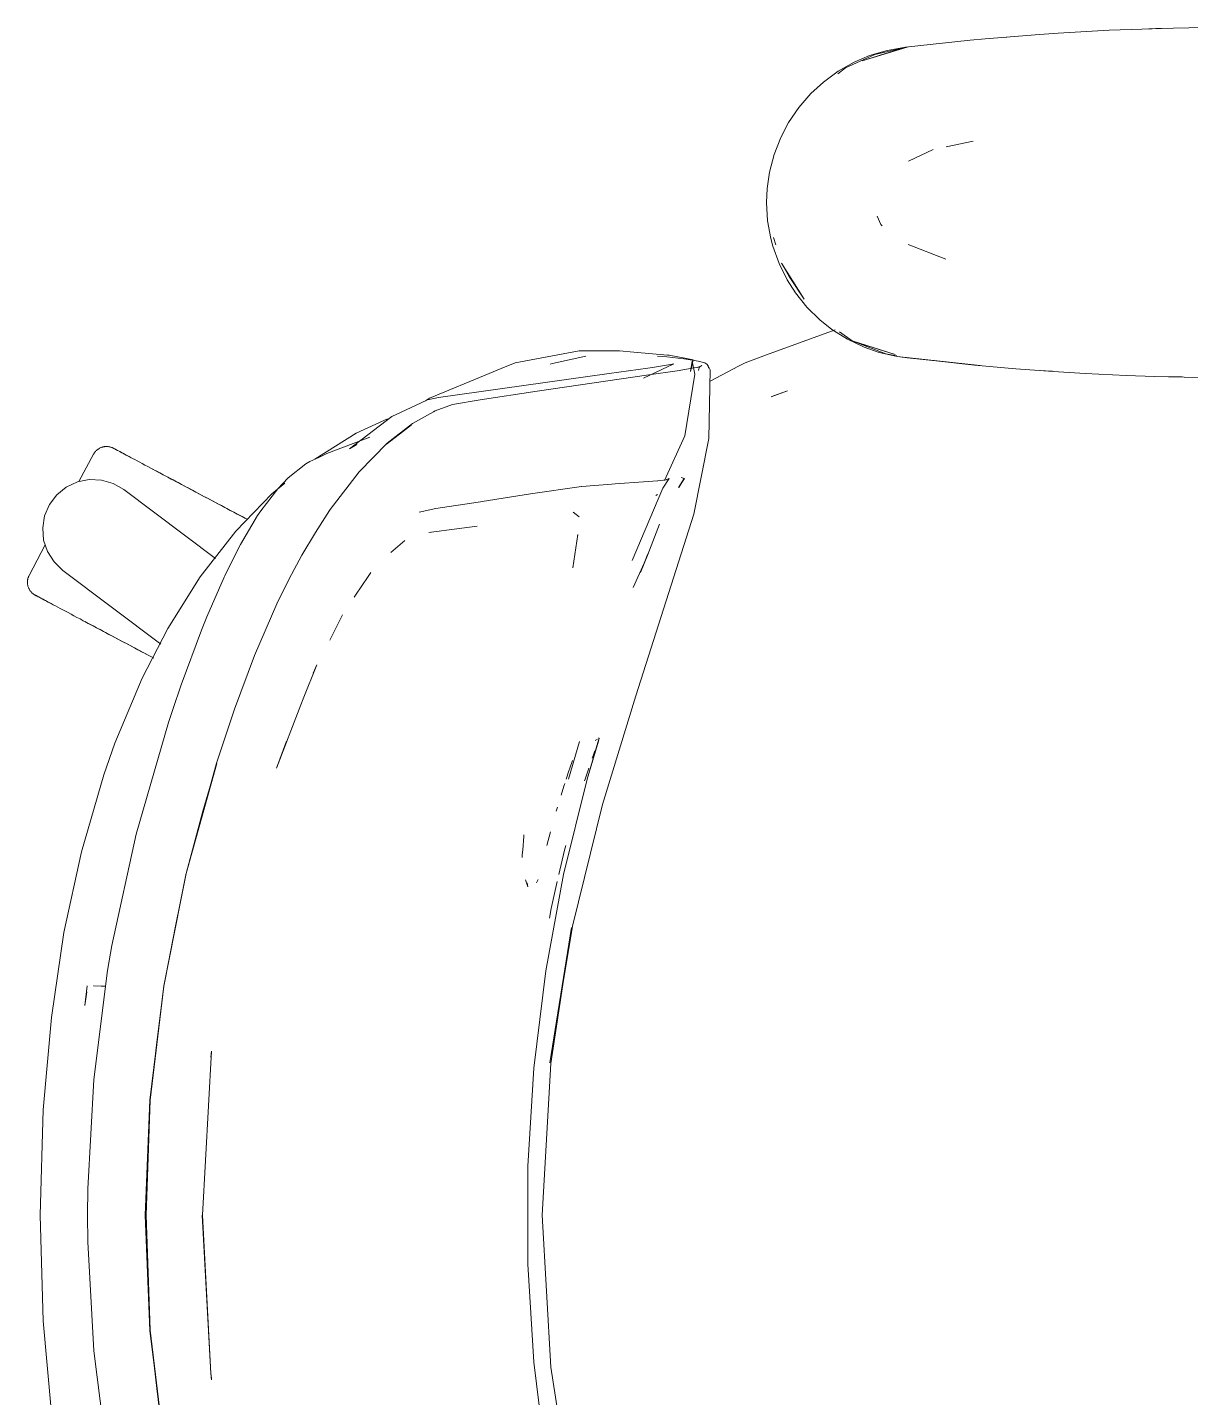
# Model space of a CAD drawing. Header units: millimetres. Extents: x 155927 to 326028, y -36033 to 97293.
# Drawn here: x 168115.4 to 168436.9, y 25508 to 25886.8 of the extents above; entities that cross this region are included whole.
import ezdxf

# ---------------------------------------------------------------- set-up
doc = ezdxf.new("R2010")
doc.units = ezdxf.units.MM
doc.header["$MEASUREMENT"] = 0
doc.layers.add('G-IMPT', color=8, linetype='CONTINUOUS', lineweight=9)
doc.layers.add('I-FURN', color=8, linetype='CONTINUOUS', lineweight=9)

msp = doc.modelspace()

# ---------------------------------------------------------------- linework, layer by layer
at = {"layer": 'G-IMPT'}
for p, q in [((168395.17, 25884.82), (168380.11, 25883.58)), ((168395.17, 25884.82), (168400.26, 25885.15)), ((168400.26, 25885.15), (168414.4, 25885.96)), ((168420.42, 25886.21), (168414.4, 25885.96)), ((168420.42, 25886.21), (168432.18, 25886.6)), ((168425.31, 25886.35), (168427.24, 25886.46)), ((168427.24, 25886.46), (168428.74, 25886.48)), ((168440.6, 25886.77), (168432.18, 25886.6)), ((168358.57, 25881.33), (168346.11, 25877.5)), ((168349.6, 25879.28), (168358.01, 25881.2)), ((168358.06, 25881.33), (168353.01, 25880.43)), ((168358.57, 25881.33), (168355.26, 25880.41)), ((168375.98, 25883.23), (168358.06, 25881.33)), ((168380.11, 25883.58), (168375.98, 25883.23)), ((168386.99, 25884.17), (168385.31, 25884.01)), ((168349.6, 25879.28), (168341.54, 25875.55)), ((168343.91, 25877.15), (168348.15, 25878.96)), ((168346.11, 25877.5), (168355.26, 25880.41)), ((168348.15, 25878.96), (168353.01, 25880.43)), ((168335.39, 25871.65), (168339.47, 25874.64)), ((168339.43, 25873.95), (168341.54, 25875.55)), ((168343.91, 25877.15), (168339.47, 25874.64)), ((168335.39, 25871.65), (168331.95, 25868.48)), ((168328.63, 25864.65), (168331.95, 25868.48)), ((168325.8, 25860.48), (168328.63, 25864.65)), ((168325.8, 25860.48), (168323.61, 25856.31)), ((168323.61, 25856.31), (168321.78, 25851.6)), ((168376.77, 25855.36), (168369.34, 25853.78)), ((168320.51, 25846.74), (168321.78, 25851.6)), ((168358.94, 25849.75), (168365.72, 25853.02)), ((168320.51, 25846.74), (168319.87, 25842.22)), ((168319.69, 25838.37), (168319.87, 25842.22)), ((168319.69, 25838.37), (168319.99, 25833.33)), ((168319.99, 25833.33), (168320.87, 25828.39)), ((168350.31, 25834.55), (168351.32, 25832.33)), ((168351.32, 25832.33), (168351.62, 25831.88)), ((168320.87, 25828.39), (168321.43, 25826.26)), ((168322.23, 25826.69), (168321.61, 25828.72)), ((168323.14, 25821.48), (168321.43, 25826.26)), ((168369.27, 25822.66), (168358.85, 25826.8)), ((168323.14, 25821.48), (168325.39, 25816.97)), ((168323.79, 25821.58), (168325.95, 25817.9)), ((168323.79, 25821.58), (168330.11, 25811.63)), ((168325.39, 25816.97), (168327.65, 25813.43)), ((168325.95, 25817.9), (168330.11, 25811.63)), ((168330.84, 25809.45), (168327.65, 25813.43)), ((168330.84, 25809.45), (168334.45, 25805.9)), ((168334.45, 25805.9), (168337.75, 25803.28)), ((168338.65, 25803.16), (168319.71, 25796.22)), ((168342.08, 25800.55), (168337.75, 25803.28)), ((168343.4, 25800.16), (168339.82, 25802.58)), ((168342.08, 25800.55), (168346.66, 25798.36)), ((168352.62, 25796.55), (168343.4, 25800.16)), ((168343.4, 25800.16), (168346.11, 25799.25)), ((168343.4, 25800.16), (168355.26, 25796.34)), ((168346.11, 25799.25), (168355.26, 25796.34)), ((168346.66, 25798.36), (168350.79, 25796.91)), ((168250.23, 25794.08), (168246.38, 25792.48)), ((168267.93, 25797.32), (168250.23, 25794.08)), ((168260.49, 25793.86), (168259.91, 25793.71)), ((168269.79, 25795.91), (168260.49, 25793.86)), ((168267.93, 25797.32), (168274.9, 25797.34)), ((168274.9, 25797.34), (168279.07, 25797.35)), ((168283.02, 25797), (168279.07, 25797.35)), ((168292.35, 25796.2), (168283.02, 25797)), ((168292.18, 25795.68), (168289.59, 25795.89)), ((168296.87, 25795.16), (168292.18, 25795.68)), ((168292.35, 25796.2), (168292.82, 25796.16)), ((168292.82, 25796.16), (168297.07, 25795.35)), ((168297.48, 25795.09), (168296.87, 25795.16)), ((168297.07, 25795.35), (168299.39, 25794.9)), ((168297.48, 25795.09), (168300.76, 25794.55)), ((168298.67, 25791.62), (168299.39, 25794.9)), ((168298.67, 25791.62), (168299.16, 25794.49)), ((168299.16, 25794.49), (168299.84, 25790.91)), ((168302.62, 25794), (168300.76, 25794.55)), ((168302.62, 25794), (168303.16, 25793.68)), ((168311.98, 25793.1), (168313.74, 25794.03)), ((168319.71, 25796.22), (168313.74, 25794.03)), ((168355.75, 25795.76), (168350.79, 25796.91)), ((168355.68, 25795.97), (168352.62, 25796.55)), ((168355.75, 25795.76), (168378.71, 25793.3)), ((168355.75, 25795.76), (168358.57, 25795.42)), ((168355.75, 25795.76), (168377.19, 25793.4)), ((168378.71, 25793.3), (168358.57, 25795.42)), ((168226.56, 25784.3), (168243.01, 25791.09)), ((168276.21, 25791.13), (168228.99, 25784.46)), ((168243.01, 25791.09), (168246.38, 25792.48)), ((168287.17, 25790.74), (168256.3, 25786.19)), ((168276.21, 25791.13), (168286.87, 25792.57)), ((168294.06, 25793.76), (168285.65, 25789.77)), ((168288.17, 25792.79), (168286.87, 25792.57)), ((168295.03, 25791.86), (168287.17, 25790.74)), ((168288.17, 25792.79), (168293.19, 25793.62)), ((168294.06, 25793.76), (168293.19, 25793.62)), ((168301.29, 25792.96), (168295.03, 25791.86)), ((168297.13, 25773.86), (168299.84, 25790.91)), ((168300.67, 25792.79), (168301.77, 25793.35)), ((168300.67, 25792.79), (168301.29, 25792.96)), ((168300.87, 25791.92), (168300.95, 25792.42)), ((168301.27, 25792.96), (168300.95, 25792.42)), ((168301.27, 25792.96), (168301.77, 25793.35)), ((168303.16, 25793.68), (168303.53, 25793.19)), ((168304.14, 25792.15), (168303.53, 25793.19)), ((168303.66, 25792.56), (168303.53, 25793.19)), ((168303.53, 25793.19), (168303.56, 25793.11)), ((168303.66, 25792.56), (168303.56, 25793.11)), ((168303.76, 25773.16), (168304.14, 25792.15)), ((168304.08, 25788.96), (168311.98, 25793.1)), ((168377.19, 25793.4), (168388.59, 25792.42)), ((168398.88, 25791.69), (168388.59, 25792.42)), ((168396.83, 25791.83), (168395.42, 25791.96)), ((168396.83, 25791.83), (168398.74, 25791.74)), ((168398.88, 25791.69), (168407.75, 25791.13)), ((168419.05, 25790.59), (168407.75, 25791.13)), ((168419.05, 25790.59), (168426.93, 25790.3)), ((168439.24, 25790), (168426.93, 25790.3)), ((168430.8, 25790.22), (168432.46, 25790.14)), ((168432.46, 25790.14), (168434.54, 25790.14)), ((168222.64, 25782.24), (168226, 25783.81)), ((168225.39, 25783.53), (168226.56, 25784.3)), ((168228.99, 25784.46), (168226, 25783.81)), ((168232.86, 25782.5), (168228.07, 25780.74)), ((168232.86, 25782.5), (168240.53, 25783.8)), ((168256.3, 25786.19), (168240.53, 25783.8)), ((168321.01, 25784.62), (168325.48, 25786.26)), ((168321.01, 25784.62), (168321.6, 25784.88)), ((168325.48, 25786.26), (168321.6, 25784.88)), ((168204.41, 25770.26), (168216.11, 25779.2)), ((168222.64, 25782.24), (168216.11, 25779.2)), ((168221.81, 25777.24), (168227.65, 25780.53)), ((168227.65, 25780.53), (168228.07, 25780.74)), ((168214.93, 25778.54), (168206.3, 25774.56)), ((168214.64, 25771.52), (168221.59, 25776.91)), ((168221.81, 25777.24), (168214.85, 25771.82)), ((168221.59, 25776.91), (168218.21, 25774.32)), ((168206.3, 25774.56), (168194.85, 25767.43)), ((168210.07, 25773.5), (168198.16, 25768.99)), ((168204.41, 25770.26), (168206.44, 25771.43)), ((168207.11, 25763.92), (168214.85, 25771.82)), ((168214.64, 25771.52), (168218.21, 25774.32)), ((168297.13, 25773.86), (168291.51, 25761.51)), ((168303.76, 25773.16), (168299.56, 25752.21)), ((168193.49, 25766.74), (168195.93, 25767.91)), ((168195.93, 25767.91), (168198.16, 25768.99)), ((168192.36, 25766.13), (168187.49, 25762.26)), ((168192.36, 25766.13), (168193.49, 25766.74)), ((168207.11, 25763.92), (168199.09, 25753.49)), ((168182.93, 25757.82), (168186.6, 25760.82)), ((168187.49, 25762.26), (168184.6, 25759.24)), ((168254.47, 25757.85), (168268.54, 25759.88)), ((168268.62, 25759.89), (168268.54, 25759.88)), ((168268.62, 25759.89), (168276.86, 25760.51)), ((168276.86, 25760.51), (168277.85, 25760.58)), ((168277.85, 25760.58), (168285.71, 25761.14)), ((168285.71, 25761.14), (168289.58, 25761.44)), ((168289.67, 25761.44), (168289.58, 25761.44)), ((168289.67, 25761.44), (168292.05, 25761.74)), ((168292.78, 25762.03), (168291.02, 25759.36)), ((168292.06, 25761.75), (168292.05, 25761.74)), ((168292.06, 25761.75), (168292.78, 25762.03)), ((168295.4, 25759.57), (168296.92, 25762.06)), ((168296.98, 25762.04), (168295.4, 25759.57)), ((168296.92, 25762.06), (168295.43, 25759.59)), ((168296.05, 25762.33), (168296.92, 25762.06)), ((168296.98, 25762.04), (168296.92, 25762.06)), ((168182.93, 25757.82), (168172.97, 25747.53)), ((168184.6, 25759.24), (168179.89, 25753.11)), ((168254.47, 25757.85), (168241.11, 25755.74)), ((168291.02, 25759.36), (168282.58, 25739.39)), ((168289.57, 25757.65), (168289.13, 25757.38)), ((168179.89, 25753.11), (168179.02, 25751.82)), ((168195.04, 25747.13), (168198.92, 25753.23)), ((168198.92, 25753.23), (168199.09, 25753.49)), ((168223.65, 25752.8), (168225.82, 25753.26)), ((168225.82, 25753.26), (168227.8, 25753.68)), ((168228.27, 25753.76), (168227.8, 25753.68)), ((168239.99, 25755.56), (168228.27, 25753.76)), ((168239.99, 25755.56), (168240.6, 25755.65)), ((168241.11, 25755.74), (168240.6, 25755.65)), ((168267.88, 25751.5), (168266.24, 25752.78)), ((168283.57, 25701.97), (168299.56, 25752.21)), ((168174.29, 25743.82), (168179.02, 25751.82)), ((168239.7, 25748.88), (168226.34, 25747.1)), ((168286.88, 25741.02), (168290.14, 25749.49)), ((168163.17, 25734.92), (168172.97, 25747.53)), ((168195.04, 25747.13), (168191.27, 25740.9)), ((168215.84, 25741.6), (168219.75, 25744.94)), ((168226.34, 25747.1), (168226.81, 25747.25)), ((168267.53, 25746.55), (168266.13, 25737.39)), ((168267.53, 25746.55), (168267.48, 25746.21)), ((168173.98, 25743.22), (168169.98, 25735.21)), ((168173.98, 25743.22), (168174.29, 25743.82)), ((168187.7, 25734.11), (168191.27, 25740.9)), ((168284.86, 25736.12), (168286.89, 25741.23)), ((168286.89, 25741.23), (168284.86, 25736.11)), ((168286.88, 25741.02), (168284.86, 25736.12)), ((168285.86, 25738.65), (168282.81, 25731.93)), ((168154.19, 25720.63), (168163.17, 25734.92)), ((168169.76, 25734.77), (168164.99, 25723.81)), ((168169.76, 25734.77), (168169.98, 25735.21)), ((168187.7, 25734.11), (168184.32, 25727.39)), ((168209.57, 25734.97), (168206.07, 25729.84)), ((168209.57, 25734.97), (168210.32, 25736.07)), ((168206.07, 25729.84), (168205.68, 25729.26)), ((168178.14, 25713.16), (168184.32, 25727.39)), ((168164.99, 25723.81), (168163.51, 25720.13)), ((168202.54, 25724.36), (168199, 25717.39)), ((168147.1, 25706.85), (168154.19, 25720.63)), ((168157.91, 25705.06), (168163.51, 25720.13)), ((168172.68, 25698.28), (168178.14, 25713.16)), ((168139.58, 25688.88), (168147.1, 25706.85)), ((168191.65, 25701.2), (168195.37, 25710.52)), ((168195.37, 25710.52), (168194.37, 25708.28)), ((168157.91, 25705.06), (168155.57, 25698.24)), ((168184.27, 25682.02), (168190.98, 25699.47)), ((168190.98, 25699.47), (168191.65, 25701.2)), ((168274.39, 25671.99), (168283.57, 25701.97)), ((168154.37, 25694.63), (168155.57, 25698.24)), ((168172.68, 25698.28), (168167.67, 25683.36)), ((168154.37, 25694.63), (168145.43, 25663.8)), ((168139.58, 25688.88), (168136.51, 25680.14)), ((168184.27, 25682.02), (168186.99, 25689.46)), ((168264.97, 25678.94), (168268, 25689.37)), ((168270.16, 25678.94), (168273.43, 25690.17)), ((168270.16, 25678.94), (168273.27, 25689.76)), ((168270.16, 25678.94), (168273.22, 25689.48)), ((168272.34, 25689.63), (168272.95, 25690.01)), ((168272.34, 25689.63), (168272.55, 25689.77)), ((168273.22, 25689.48), (168273.27, 25689.76)), ((168273.43, 25690.17), (168273.29, 25690.41)), ((168266.09, 25684.12), (168265.33, 25681.96)), ((168271.54, 25684.72), (168271.89, 25685.69)), ((168271.89, 25685.69), (168272.28, 25686.76)), ((168159.29, 25652.87), (168167.67, 25683.36)), ((168159.29, 25652.87), (168167.72, 25683.27)), ((168163.94, 25670.11), (168167.72, 25683.27)), ((168265.07, 25681.24), (168264.3, 25678.94)), ((168265.07, 25681.24), (168265.33, 25681.96)), ((168269.53, 25678.94), (168270.27, 25681.17)), ((168270.55, 25681.97), (168270.27, 25681.17)), ((168136.51, 25680.14), (168130.33, 25658.9)), ((168263.68, 25677.02), (168262.89, 25674.53)), ((168263.61, 25652.63), (168270.16, 25678.94)), ((168263.92, 25677.8), (168263.68, 25677.02)), ((168269.53, 25678.94), (168269.38, 25678.48)), ((168163.94, 25670.11), (168159.29, 25652.87)), ((168261.9, 25671.23), (168261.57, 25670.11)), ((168274.39, 25671.99), (168266.07, 25638.31)), ((168138.76, 25633.01), (168145.43, 25663.8)), ((168252.29, 25659.38), (168252.57, 25663.09)), ((168252.57, 25663.09), (168252.6, 25663.57)), ((168259.99, 25664.44), (168258.99, 25660.58)), ((168259.99, 25664.44), (168259.6, 25662.91)), ((168130.33, 25658.9), (168125.52, 25636.54)), ((168252.29, 25659.38), (168252.19, 25658.01)), ((168252.19, 25657.31), (168252.19, 25658.01)), ((168262.29, 25652.61), (168263.84, 25659.36)), ((168263.84, 25659.36), (168264.18, 25660.64)), ((168153.11, 25621.74), (168159.33, 25652.98)), ((168159.33, 25652.98), (168153.12, 25621.82)), ((168159.29, 25652.87), (168156.21, 25637.84)), ((168253.73, 25649.22), (168253.04, 25651.17)), ((168253.73, 25649.22), (168253.51, 25650.27)), ((168256.15, 25650.27), (168256.53, 25651.23)), ((168256.4, 25650.82), (168256.53, 25651.23)), ((168263.61, 25652.63), (168258.68, 25625.96)), ((168260.13, 25643.21), (168261.84, 25650.63)), ((168259.66, 25640.58), (168260.13, 25643.21)), ((168122.03, 25613.12), (168125.52, 25636.54)), ((168153.11, 25621.74), (168156.21, 25637.84)), ((168266.07, 25638.31), (168259.82, 25600.57)), ((168259.82, 25600.57), (168265.81, 25637.93)), ((168260.08, 25600.39), (168265.81, 25637.93)), ((168137.58, 25626.09), (168138.76, 25633.01)), ((168133.77, 25595.92), (168137.58, 25626.09)), ((168258.68, 25625.96), (168255.38, 25599.04)), ((168131.93, 25621.82), (168131.28, 25616.41)), ((168131.85, 25620.18), (168131.28, 25616.41)), ((168133.69, 25621.85), (168135.78, 25621.78)), ((168133.69, 25621.85), (168133.8, 25621.85)), ((168137.03, 25621.73), (168135.78, 25621.78)), ((168149.29, 25590.22), (168153.12, 25621.82)), ((168149.33, 25590.18), (168153.11, 25621.74)), ((168151.17, 25606.26), (168153.11, 25621.74)), ((168119.77, 25587.55), (168122.03, 25613.12)), ((168151.17, 25606.26), (168149.33, 25590.18)), ((168163.78, 25558.41), (168166.29, 25603.75)), ((168166.29, 25603.75), (168166.06, 25602.13)), ((168166.06, 25602.13), (168166.29, 25603.44)), ((168166.33, 25603.69), (168166.29, 25603.44)), ((168253.73, 25571.97), (168255.38, 25599.04)), ((168260.08, 25600.39), (168257.72, 25558.41)), ((168132.15, 25565.72), (168133.77, 25595.92)), ((168147.96, 25558.41), (168149.29, 25590.22)), ((168149.33, 25590.18), (168148.19, 25558.41)), ((168149.33, 25590.18), (168148.66, 25575.29)), ((168118.92, 25558.41), (168119.77, 25587.55)), ((168148.66, 25575.29), (168148.19, 25558.41)), ((168253.73, 25544.85), (168253.73, 25571.97)), ((168132.15, 25565.72), (168132.06, 25558.41)), ((168119.77, 25529.27), (168118.92, 25558.41)), ((168132.15, 25551.1), (168132.06, 25558.41)), ((168149.29, 25526.59), (168147.96, 25558.41)), ((168148.66, 25541.52), (168148.19, 25558.41)), ((168149.33, 25526.63), (168148.19, 25558.41)), ((168163.73, 25558.41), (168166.06, 25514.68)), ((168163.78, 25558.41), (168166.06, 25514.68)), ((168260.08, 25516.42), (168257.72, 25558.41)), ((168132.15, 25551.1), (168133.77, 25520.89)), ((168253.73, 25544.85), (168255.38, 25517.78)), ((168148.66, 25541.52), (168149.33, 25526.63)), ((168122.03, 25503.69), (168119.77, 25529.27)), ((168149.29, 25526.59), (168153.12, 25495)), ((168149.33, 25526.63), (168153.11, 25495.08)), ((168149.33, 25526.63), (168151.17, 25510.55)), ((168133.77, 25520.89), (168137.58, 25490.72)), ((168258.68, 25490.86), (168255.38, 25517.78)), ((168166.06, 25514.68), (168166.32, 25512.9)), ((168166.06, 25514.68), (168166.29, 25513.37)), ((168266.07, 25478.51), (168260.08, 25516.42)), ((168153.11, 25495.08), (168151.17, 25510.55)), ((168166.33, 25513.13), (168166.29, 25513.37))]:
    msp.add_line(p, q, dxfattribs=at)
at = {"layer": 'I-FURN'}
for p, q in [((168133.69, 25768.79), (168129.66, 25761.2)), ((168133.69, 25768.79), (168133.77, 25768.93)), ((168133.77, 25768.93), (168133.86, 25769.06)), ((168133.86, 25769.06), (168133.95, 25769.2)), ((168133.95, 25769.2), (168134.04, 25769.33)), ((168134.04, 25769.33), (168134.14, 25769.46)), ((168134.14, 25769.46), (168134.25, 25769.58)), ((168134.25, 25769.58), (168134.36, 25769.7)), ((168134.36, 25769.7), (168134.47, 25769.81)), ((168134.47, 25769.81), (168134.59, 25769.92)), ((168134.59, 25769.92), (168134.71, 25770.02)), ((168134.71, 25770.02), (168134.84, 25770.12)), ((168134.84, 25770.12), (168134.97, 25770.22)), ((168134.97, 25770.22), (168135.11, 25770.3)), ((168135.11, 25770.3), (168135.24, 25770.39)), ((168135.24, 25770.39), (168135.38, 25770.47)), ((168135.38, 25770.47), (168135.53, 25770.54)), ((168135.53, 25770.54), (168135.68, 25770.6)), ((168135.68, 25770.6), (168135.83, 25770.66)), ((168135.83, 25770.66), (168135.98, 25770.72)), ((168135.98, 25770.72), (168136.13, 25770.77)), ((168136.13, 25770.77), (168136.29, 25770.81)), ((168136.29, 25770.81), (168136.44, 25770.84)), ((168136.44, 25770.84), (168136.6, 25770.87)), ((168136.6, 25770.87), (168136.76, 25770.89)), ((168136.76, 25770.89), (168136.92, 25770.91)), ((168136.92, 25770.91), (168137.08, 25770.92)), ((168137.08, 25770.92), (168137.24, 25770.92)), ((168137.24, 25770.92), (168137.41, 25770.92)), ((168137.41, 25770.92), (168137.57, 25770.91)), ((168137.57, 25770.91), (168137.73, 25770.9)), ((168137.73, 25770.9), (168137.89, 25770.87)), ((168137.89, 25770.87), (168138.05, 25770.85)), ((168138.05, 25770.85), (168138.2, 25770.81)), ((168138.2, 25770.81), (168138.36, 25770.77)), ((168138.36, 25770.77), (168138.51, 25770.72)), ((168138.51, 25770.72), (168138.66, 25770.67)), ((168138.66, 25770.67), (168138.81, 25770.61)), ((168138.81, 25770.61), (168138.96, 25770.54)), ((168138.96, 25770.54), (168139.11, 25770.47)), ((168139.11, 25770.47), (168139.15, 25770.45)), ((168139.15, 25770.45), (168139.17, 25770.44)), ((168139.19, 25770.43), (168139.15, 25770.45)), ((168139.15, 25770.45), (168139.15, 25770.45)), ((168139.17, 25770.44), (168139.23, 25770.41)), ((168139.27, 25770.38), (168139.19, 25770.43)), ((168139.23, 25770.41), (168139.33, 25770.36)), ((168139.4, 25770.32), (168139.27, 25770.38)), ((168139.33, 25770.36), (168139.47, 25770.28)), ((168139.56, 25770.23), (168139.4, 25770.32)), ((168139.47, 25770.28), (168139.65, 25770.19)), ((168139.76, 25770.13), (168139.56, 25770.23)), ((168139.65, 25770.19), (168139.87, 25770.07)), ((168140, 25770), (168139.76, 25770.13)), ((168139.87, 25770.07), (168140.12, 25769.93)), ((168140.28, 25769.85), (168140, 25770)), ((168140.12, 25769.93), (168140.42, 25769.77)), ((168140.6, 25769.68), (168140.28, 25769.85)), ((168140.42, 25769.77), (168140.76, 25769.6)), ((168140.95, 25769.49), (168140.6, 25769.68)), ((168140.76, 25769.6), (168141.13, 25769.4)), ((168141.35, 25769.28), (168140.95, 25769.49)), ((168141.13, 25769.4), (168141.54, 25769.18)), ((168141.78, 25769.05), (168141.35, 25769.28)), ((168141.54, 25769.18), (168141.99, 25768.94)), ((168142.24, 25768.81), (168141.78, 25769.05)), ((168141.99, 25768.94), (168142.47, 25768.69)), ((168142.74, 25768.54), (168142.24, 25768.81)), ((168142.47, 25768.69), (168142.98, 25768.41)), ((168143.28, 25768.26), (168142.74, 25768.54)), ((168142.98, 25768.41), (168143.54, 25768.12)), ((168143.85, 25767.95), (168143.28, 25768.26)), ((168143.54, 25768.12), (168144.12, 25767.81)), ((168144.45, 25767.63), (168143.85, 25767.95)), ((168145.08, 25767.3), (168144.45, 25767.63)), ((168145.75, 25766.94), (168145.08, 25767.3)), ((168146.44, 25766.57), (168145.75, 25766.94)), ((168147.16, 25766.19), (168146.44, 25766.57)), ((168147.91, 25765.79), (168147.16, 25766.19)), ((168148.69, 25765.38), (168147.91, 25765.79)), ((168149.49, 25764.95), (168148.69, 25765.38)), ((168150.31, 25764.51), (168149.49, 25764.95)), ((168149.87, 25764.75), (168150.7, 25764.31)), ((168151.16, 25764.06), (168150.31, 25764.51)), ((168150.7, 25764.31), (168151.56, 25763.85)), ((168152.03, 25763.6), (168151.16, 25764.06)), ((168151.56, 25763.85), (168152.43, 25763.39)), ((168152.92, 25763.13), (168152.03, 25763.6)), ((168126.16, 25759.67), (168129.21, 25761.11)), ((168129.21, 25761.11), (168132.51, 25761.78)), ((168132.51, 25761.78), (168135.88, 25761.64)), ((168135.88, 25761.64), (168139.12, 25760.7)), ((168139.12, 25760.7), (168142.04, 25759.01)), ((168152.43, 25763.39), (168153.33, 25762.91)), ((168153.82, 25762.65), (168152.92, 25763.13)), ((168153.33, 25762.91), (168154.24, 25762.42)), ((168154.74, 25762.16), (168153.82, 25762.65)), ((168154.24, 25762.42), (168155.17, 25761.93)), ((168155.68, 25761.66), (168154.74, 25762.16)), ((168155.17, 25761.93), (168156.12, 25761.43)), ((168156.63, 25761.15), (168155.68, 25761.66)), ((168156.12, 25761.43), (168157.08, 25760.92)), ((168157.6, 25760.64), (168156.63, 25761.15)), ((168157.08, 25760.92), (168158.04, 25760.4)), ((168158.57, 25760.12), (168157.6, 25760.64)), ((168158.04, 25760.4), (168159.02, 25759.88)), ((168159.55, 25759.6), (168158.57, 25760.12)), ((168159.02, 25759.88), (168160.01, 25759.36)), ((168121.51, 25754.84), (168123.54, 25757.54)), ((168123.54, 25757.54), (168126.16, 25759.67)), ((168142.04, 25759.01), (168167.36, 25739.93)), ((168160.55, 25759.07), (168159.55, 25759.6)), ((168160.01, 25759.36), (168161, 25758.83)), ((168161.54, 25758.54), (168160.55, 25759.07)), ((168161, 25758.83), (168162, 25758.3)), ((168162.54, 25758.01), (168161.54, 25758.54)), ((168162, 25758.3), (168163.01, 25757.77)), ((168163.55, 25757.48), (168162.54, 25758.01)), ((168163.01, 25757.77), (168164.01, 25757.23)), ((168164.55, 25756.94), (168163.55, 25757.48)), ((168164.01, 25757.23), (168165.02, 25756.7)), ((168165.56, 25756.41), (168164.55, 25756.94)), ((168165.02, 25756.7), (168166.02, 25756.16)), ((168166.56, 25755.88), (168165.56, 25756.41)), ((168166.02, 25756.16), (168167.02, 25755.63)), ((168120.18, 25751.74), (168121.51, 25754.84)), ((168167.56, 25755.34), (168166.56, 25755.88)), ((168167.02, 25755.63), (168168.02, 25755.1)), ((168168.56, 25754.82), (168167.56, 25755.34)), ((168168.02, 25755.1), (168169.01, 25754.57)), ((168169.54, 25754.29), (168168.56, 25754.82)), ((168169.01, 25754.57), (168169.99, 25754.05)), ((168170.52, 25753.77), (168169.54, 25754.29)), ((168169.99, 25754.05), (168170.97, 25753.53)), ((168171.49, 25753.25), (168170.52, 25753.77)), ((168170.97, 25753.53), (168171.93, 25753.02)), ((168172.45, 25752.75), (168171.49, 25753.25)), ((168171.93, 25753.02), (168172.88, 25752.51)), ((168173.39, 25752.24), (168172.45, 25752.75)), ((168172.88, 25752.51), (168173.82, 25752.02)), ((168174.32, 25751.75), (168173.39, 25752.24)), ((168119.64, 25748.41), (168120.18, 25751.74)), ((168119.9, 25745.05), (168119.64, 25748.41)), ((168173.82, 25752.02), (168174.74, 25751.53)), ((168175.23, 25751.26), (168174.32, 25751.75)), ((168174.74, 25751.53), (168175.65, 25751.04)), ((168176.13, 25750.79), (168175.23, 25751.26)), ((168120.97, 25741.85), (168119.9, 25745.05)), ((168120.35, 25743.7), (168115.88, 25735.29)), ((168122.77, 25739), (168120.97, 25741.85)), ((168125.2, 25736.66), (168122.77, 25739)), ((168115.41, 25733.55), (168115.42, 25733.71)), ((168115.41, 25733.39), (168115.41, 25733.55)), ((168115.41, 25733.23), (168115.41, 25733.39)), ((168115.42, 25733.71), (168115.44, 25733.87)), ((168115.44, 25733.87), (168115.46, 25734.03)), ((168115.46, 25734.03), (168115.49, 25734.19)), ((168115.49, 25734.19), (168115.52, 25734.35)), ((168115.52, 25734.35), (168115.57, 25734.5)), ((168115.57, 25734.5), (168115.61, 25734.66)), ((168115.61, 25734.66), (168115.67, 25734.81)), ((168115.67, 25734.81), (168115.73, 25734.96)), ((168115.73, 25734.96), (168115.79, 25735.1)), ((168115.79, 25735.1), (168115.86, 25735.25)), ((168115.86, 25735.25), (168115.88, 25735.29)), ((168152.26, 25716.26), (168125.2, 25736.66)), ((168115.42, 25733.07), (168115.41, 25733.23)), ((168115.44, 25732.9), (168115.42, 25733.07)), ((168115.46, 25732.75), (168115.44, 25732.9)), ((168115.49, 25732.59), (168115.46, 25732.75)), ((168115.53, 25732.43), (168115.49, 25732.59)), ((168115.57, 25732.27), (168115.53, 25732.43)), ((168115.62, 25732.12), (168115.57, 25732.27)), ((168115.67, 25731.97), (168115.62, 25732.12)), ((168115.73, 25731.82), (168115.67, 25731.97)), ((168115.8, 25731.67), (168115.73, 25731.82)), ((168115.87, 25731.53), (168115.8, 25731.67)), ((168115.95, 25731.39), (168115.87, 25731.53)), ((168116.03, 25731.25), (168115.95, 25731.39)), ((168116.12, 25731.11), (168116.03, 25731.25)), ((168116.21, 25730.98), (168116.12, 25731.11)), ((168116.31, 25730.85), (168116.21, 25730.98)), ((168116.42, 25730.73), (168116.31, 25730.85)), ((168116.53, 25730.61), (168116.42, 25730.73)), ((168116.64, 25730.5), (168116.53, 25730.61)), ((168116.76, 25730.39), (168116.64, 25730.5)), ((168116.88, 25730.28), (168116.76, 25730.39)), ((168117.01, 25730.18), (168116.88, 25730.28)), ((168117.14, 25730.09), (168117.01, 25730.18)), ((168117.27, 25730), (168117.14, 25730.09)), ((168117.41, 25729.92), (168117.27, 25730)), ((168117.55, 25729.84), (168117.41, 25729.92)), ((168117.56, 25729.83), (168117.55, 25729.84)), ((168117.55, 25729.84), (168117.57, 25729.83)), ((168117.6, 25729.81), (168117.56, 25729.83)), ((168117.57, 25729.83), (168117.63, 25729.79)), ((168117.68, 25729.77), (168117.6, 25729.81)), ((168117.63, 25729.79), (168117.73, 25729.74)), ((168117.8, 25729.7), (168117.68, 25729.77)), ((168117.73, 25729.74), (168117.87, 25729.67)), ((168117.96, 25729.62), (168117.8, 25729.7)), ((168117.87, 25729.67), (168118.05, 25729.57)), ((168118.16, 25729.51), (168117.96, 25729.62)), ((168118.05, 25729.57), (168118.27, 25729.45)), ((168118.4, 25729.38), (168118.16, 25729.51)), ((168118.27, 25729.45), (168118.53, 25729.32)), ((168118.68, 25729.23), (168118.4, 25729.38)), ((168118.53, 25729.32), (168118.83, 25729.16)), ((168119, 25729.07), (168118.68, 25729.23)), ((168118.83, 25729.16), (168119.16, 25728.98)), ((168119.36, 25728.88), (168119, 25729.07)), ((168119.16, 25728.98), (168119.53, 25728.78)), ((168119.75, 25728.67), (168119.36, 25728.88)), ((168119.53, 25728.78), (168119.94, 25728.56)), ((168120.18, 25728.44), (168119.75, 25728.67)), ((168119.94, 25728.56), (168120.39, 25728.33)), ((168120.65, 25728.19), (168120.18, 25728.44)), ((168120.39, 25728.33), (168120.87, 25728.07)), ((168121.15, 25727.92), (168120.65, 25728.19)), ((168120.87, 25728.07), (168121.39, 25727.8)), ((168121.68, 25727.64), (168121.15, 25727.92)), ((168121.39, 25727.8), (168121.94, 25727.5)), ((168122.25, 25727.34), (168121.68, 25727.64)), ((168121.94, 25727.5), (168122.52, 25727.19)), ((168122.52, 25727.19), (168123.14, 25726.86)), ((168123.14, 25726.86), (168123.79, 25726.52)), ((168123.79, 25726.52), (168124.47, 25726.16)), ((168124.47, 25726.16), (168125.17, 25725.78)), ((168125.17, 25725.78), (168125.91, 25725.39)), ((168125.91, 25725.39), (168126.67, 25724.99)), ((168126.67, 25724.99), (168127.46, 25724.57)), ((168127.46, 25724.57), (168128.27, 25724.14)), ((168128.27, 25724.14), (168129.11, 25723.69)), ((168129.11, 25723.69), (168129.96, 25723.24)), ((168129.96, 25723.24), (168130.84, 25722.77)), ((168130.84, 25722.77), (168131.73, 25722.29)), ((168132.23, 25722.03), (168131.32, 25722.52)), ((168131.73, 25722.29), (168132.65, 25721.81)), ((168133.15, 25721.54), (168132.23, 25722.03)), ((168132.65, 25721.81), (168133.58, 25721.31)), ((168134.09, 25721.04), (168133.15, 25721.54)), ((168133.58, 25721.31), (168134.52, 25720.81)), ((168135.04, 25720.54), (168134.09, 25721.04)), ((168134.52, 25720.81), (168135.48, 25720.3)), ((168136, 25720.03), (168135.04, 25720.54)), ((168135.48, 25720.3), (168136.45, 25719.79)), ((168136.98, 25719.51), (168136, 25720.03)), ((168136.45, 25719.79), (168137.43, 25719.27)), ((168137.96, 25718.99), (168136.98, 25719.51)), ((168137.43, 25719.27), (168138.41, 25718.74)), ((168138.95, 25718.46), (168137.96, 25718.99)), ((168138.41, 25718.74), (168139.41, 25718.21)), ((168139.95, 25717.93), (168138.95, 25718.46)), ((168139.41, 25718.21), (168140.41, 25717.68)), ((168140.95, 25717.4), (168139.95, 25717.93)), ((168140.41, 25717.68), (168141.41, 25717.15)), ((168141.95, 25716.86), (168140.95, 25717.4)), ((168141.41, 25717.15), (168142.42, 25716.62)), ((168142.96, 25716.33), (168141.95, 25716.86)), ((168142.42, 25716.62), (168143.42, 25716.08)), ((168143.96, 25715.79), (168142.96, 25716.33)), ((168143.42, 25716.08), (168144.43, 25715.55)), ((168144.97, 25715.26), (168143.96, 25715.79)), ((168144.43, 25715.55), (168145.43, 25715.01)), ((168145.97, 25714.73), (168144.97, 25715.26)), ((168145.43, 25715.01), (168146.42, 25714.48)), ((168146.96, 25714.2), (168145.97, 25714.73)), ((168146.42, 25714.48), (168147.41, 25713.96)), ((168147.95, 25713.67), (168146.96, 25714.2)), ((168147.41, 25713.96), (168148.4, 25713.43)), ((168148.93, 25713.15), (168147.95, 25713.67)), ((168148.4, 25713.43), (168149.37, 25712.92)), ((168149.89, 25712.64), (168148.93, 25713.15)), ((168149.37, 25712.92), (168150.34, 25712.4))]:
    msp.add_line(p, q, dxfattribs=at)

doc.saveas('drawing.dxf')
